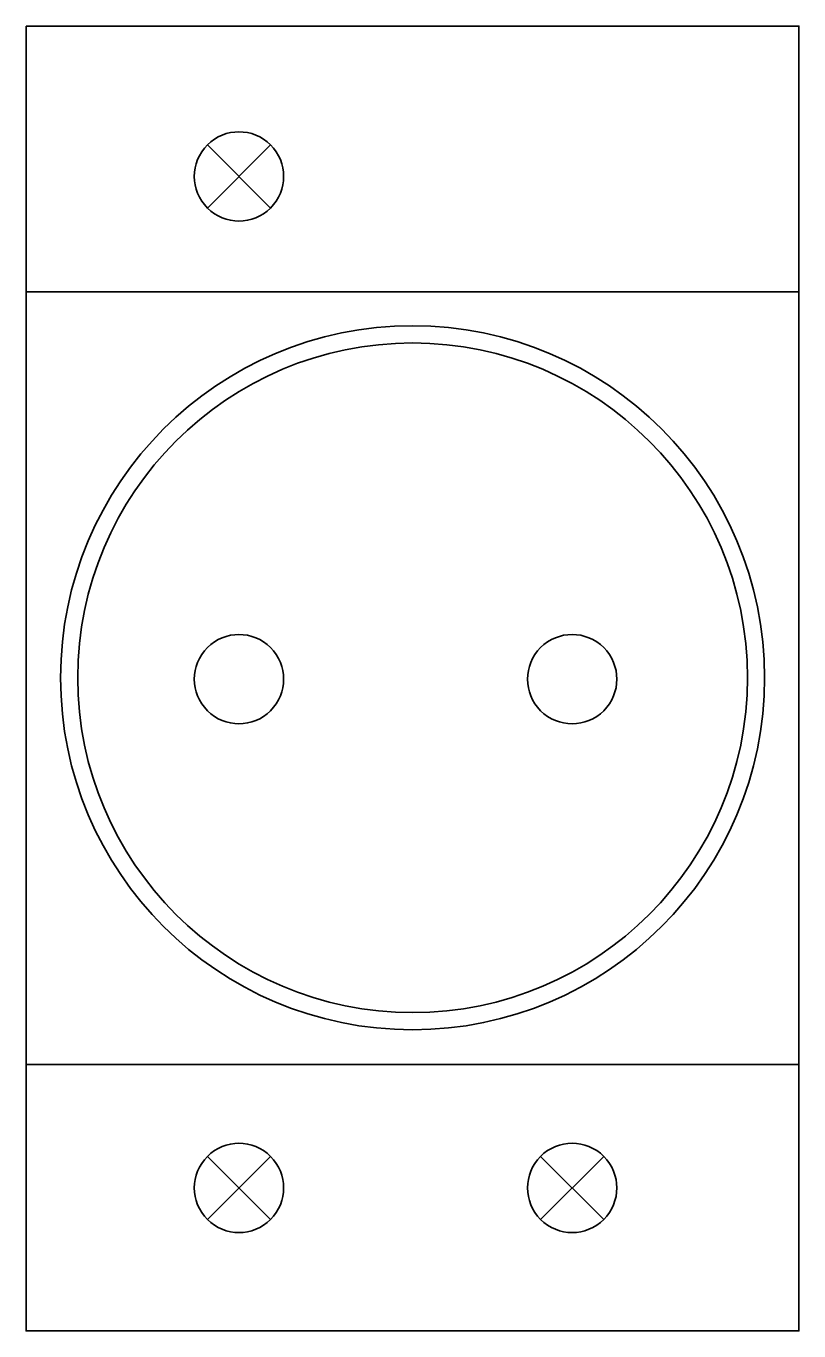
# Model space of a CAD drawing. Header units: inches. Extents: x 0.4 to 45.4, y -76.3 to -0.3.
import ezdxf

# ---------------------------------------------------------------- set-up
doc = ezdxf.new("R2010")
doc.units = ezdxf.units.IN
doc.header["$MEASUREMENT"] = 0
doc.layers.add('Layer 1', color=7, linetype='Continuous')

# ---------------------------------------------------------------- blocks, each defined once
blk = doc.blocks.new('block 4')
at = {"layer": 'Layer 1', "lineweight": 0}
blk.add_lwpolyline([(94.448, 0), (94.448, -76), (139.448, -76), (139.448, 0), (94.448, 0)], dxfattribs=at)
blk = doc.blocks.new('block 5')
at = {"layer": 'Layer 1', "color": 7, "lineweight": 35}
blk.add_lwpolyline([(94.448, 0), (94.448, -76), (139.448, -76), (139.448, 0), (94.448, 0)], dxfattribs=at)
blk = doc.blocks.new('block 3')
at = {"layer": 'Layer 1'}
for name in ['block 4', 'block 5']:
    blk.add_blockref(name, (0, 0), dxfattribs=at)
blk = doc.blocks.new('block 2')
at = {"layer": 'Layer 1', "color": 7, "lineweight": 35}
blk.add_lwpolyline([(139.448, -60.483), (94.448, -60.483), (94.448, -15.473), (139.448, -15.473), (139.448, -60.483)], dxfattribs=at)
at = {"layer": 'Layer 1'}
blk.add_blockref('block 3', (0, 0), dxfattribs=at)
blk = doc.blocks.new('block 11')
at = {"layer": 'Layer 1', "color": 7, "lineweight": 35}
for points in [[(105.005, -65.833), (108.682, -69.51)], [(105.005, -69.509), (108.681, -65.833)]]:
    blk.add_lwpolyline(points, dxfattribs=at)
blk = doc.blocks.new('block 10')
at = {"layer": 'Layer 1', "color": 7, "lineweight": 35}
blk.add_open_spline([(105.005, -69.51), (106.02, -70.525), (107.666, -70.525), (108.682, -69.51), (109.697, -68.494), (109.697, -66.848), (108.682, -65.833), (107.666, -64.817), (106.02, -64.817), (105.005, -65.833), (103.989, -66.848), (103.989, -68.494), (105.005, -69.51)], degree=3, knots=[0, 0, 0, 0, 1, 1, 1, 2, 2, 2, 3, 3, 3, 4, 4, 4, 4], dxfattribs=at)
at = {"layer": 'Layer 1'}
blk.add_blockref('block 11', (0, 0), dxfattribs=at)
blk = doc.blocks.new('block 9')
at = {"layer": 'Layer 1'}
blk.add_blockref('block 10', (0, 0), dxfattribs=at)
blk = doc.blocks.new('block 8')
at = {"layer": 'Layer 1'}
blk.add_blockref('block 9', (0, 0), dxfattribs=at)
blk = doc.blocks.new('block 7')
at = {"layer": 'Layer 1'}
blk.add_blockref('block 8', (0, 0), dxfattribs=at)
blk = doc.blocks.new('block 16')
at = {"layer": 'Layer 1', "color": 7, "lineweight": 35}
for points in [[(124.407, -65.833), (128.084, -69.51)], [(124.407, -69.509), (128.084, -65.833)]]:
    blk.add_lwpolyline(points, dxfattribs=at)
blk = doc.blocks.new('block 15')
at = {"layer": 'Layer 1', "color": 7, "lineweight": 35}
blk.add_open_spline([(124.407, -69.51), (125.423, -70.525), (127.069, -70.525), (128.084, -69.51), (129.1, -68.494), (129.1, -66.848), (128.084, -65.833), (127.069, -64.817), (125.423, -64.817), (124.407, -65.833), (123.392, -66.848), (123.392, -68.494), (124.407, -69.51)], degree=3, knots=[0, 0, 0, 0, 1, 1, 1, 2, 2, 2, 3, 3, 3, 4, 4, 4, 4], dxfattribs=at)
at = {"layer": 'Layer 1'}
blk.add_blockref('block 16', (0, 0), dxfattribs=at)
blk = doc.blocks.new('block 14')
at = {"layer": 'Layer 1'}
blk.add_blockref('block 15', (0, 0), dxfattribs=at)
blk = doc.blocks.new('block 13')
at = {"layer": 'Layer 1'}
blk.add_blockref('block 14', (0, 0), dxfattribs=at)
blk = doc.blocks.new('block 12')
at = {"layer": 'Layer 1'}
blk.add_blockref('block 13', (0, 0), dxfattribs=at)
blk = doc.blocks.new('block 6')
at = {"layer": 'Layer 1'}
for name in ['block 7', 'block 12']:
    blk.add_blockref(name, (0, 0), dxfattribs=at)
blk = doc.blocks.new('block 21')
at = {"layer": 'Layer 1', "color": 7, "lineweight": 35}
blk.add_open_spline([(105.005, -39.876), (106.02, -40.892), (107.666, -40.892), (108.682, -39.876), (109.697, -38.861), (109.697, -37.215), (108.682, -36.2), (107.666, -35.184), (106.02, -35.184), (105.005, -36.199), (103.989, -37.215), (103.989, -38.861), (105.005, -39.876)], degree=3, knots=[0, 0, 0, 0, 1, 1, 1, 2, 2, 2, 3, 3, 3, 4, 4, 4, 4], dxfattribs=at)
blk = doc.blocks.new('block 20')
at = {"layer": 'Layer 1'}
blk.add_blockref('block 21', (0, 0), dxfattribs=at)
blk = doc.blocks.new('block 19')
at = {"layer": 'Layer 1'}
blk.add_blockref('block 20', (0, 0), dxfattribs=at)
blk = doc.blocks.new('block 18')
at = {"layer": 'Layer 1'}
blk.add_blockref('block 19', (0, 0), dxfattribs=at)
blk = doc.blocks.new('block 25')
at = {"layer": 'Layer 1', "color": 7, "lineweight": 35}
blk.add_open_spline([(124.407, -39.876), (125.423, -40.892), (127.069, -40.892), (128.084, -39.876), (129.1, -38.861), (129.1, -37.215), (128.084, -36.2), (127.069, -35.184), (125.423, -35.184), (124.407, -36.199), (123.392, -37.215), (123.392, -38.861), (124.407, -39.876)], degree=3, knots=[0, 0, 0, 0, 1, 1, 1, 2, 2, 2, 3, 3, 3, 4, 4, 4, 4], dxfattribs=at)
blk = doc.blocks.new('block 24')
at = {"layer": 'Layer 1'}
blk.add_blockref('block 25', (0, 0), dxfattribs=at)
blk = doc.blocks.new('block 23')
at = {"layer": 'Layer 1'}
blk.add_blockref('block 24', (0, 0), dxfattribs=at)
blk = doc.blocks.new('block 22')
at = {"layer": 'Layer 1'}
blk.add_blockref('block 23', (0, 0), dxfattribs=at)
blk = doc.blocks.new('block 17')
at = {"layer": 'Layer 1'}
for name in ['block 18', 'block 22']:
    blk.add_blockref(name, (0, 0), dxfattribs=at)
blk = doc.blocks.new('block 31')
at = {"layer": 'Layer 1', "color": 7, "lineweight": 35}
for points in [[(105.005, -6.919), (108.682, -10.596)], [(105.005, -10.596), (108.681, -6.919)]]:
    blk.add_lwpolyline(points, dxfattribs=at)
blk = doc.blocks.new('block 30')
at = {"layer": 'Layer 1', "color": 7, "lineweight": 35}
blk.add_open_spline([(105.005, -10.596), (106.02, -11.611), (107.666, -11.611), (108.682, -10.596), (109.697, -9.58), (109.697, -7.934), (108.682, -6.919), (107.666, -5.904), (106.02, -5.904), (105.005, -6.919), (103.989, -7.934), (103.989, -9.58), (105.005, -10.596)], degree=3, knots=[0, 0, 0, 0, 1, 1, 1, 2, 2, 2, 3, 3, 3, 4, 4, 4, 4], dxfattribs=at)
at = {"layer": 'Layer 1'}
blk.add_blockref('block 31', (0, 0), dxfattribs=at)
blk = doc.blocks.new('block 29')
at = {"layer": 'Layer 1'}
blk.add_blockref('block 30', (0, 0), dxfattribs=at)
blk = doc.blocks.new('block 28')
at = {"layer": 'Layer 1'}
blk.add_blockref('block 29', (0, 0), dxfattribs=at)
blk = doc.blocks.new('block 27')
at = {"layer": 'Layer 1'}
blk.add_blockref('block 28', (0, 0), dxfattribs=at)
blk = doc.blocks.new('block 26')
at = {"layer": 'Layer 1'}
blk.add_blockref('block 27', (0, 0), dxfattribs=at)

msp = doc.modelspace()

# ---------------------------------------------------------------- linework, layer by layer
at = {"layer": 'Layer 1', "color": 7, "lineweight": 35}
for points in [[(22.906, -17.745), (11.585, -17.745), (2.406, -26.924), (2.406, -38.246), (2.406, -49.567), (11.585, -58.746), (22.906, -58.746), (34.228, -58.746), (43.406, -49.567), (43.406, -38.246), (43.406, -26.924), (34.228, -17.745), (22.906, -17.745)], [(22.907, -57.746), (12.154, -57.746), (3.406, -48.998), (3.406, -38.246), (3.406, -27.493), (12.154, -18.745), (22.907, -18.745), (33.659, -18.745), (42.407, -27.493), (42.407, -38.246), (42.407, -48.998), (33.659, -57.746), (22.907, -57.746)]]:
    msp.add_open_spline(points, degree=3, knots=[0, 0, 0, 0, 1, 1, 1, 2, 2, 2, 3, 3, 3, 4, 4, 4, 4], dxfattribs=at)

# ---------------------------------------------------------------- block references
at = {"layer": 'Layer 1'}
for name in ['block 2', 'block 26', 'block 17', 'block 6']:
    msp.add_blockref(name, (-94.047, -0.288), dxfattribs=at)

doc.saveas('drawing.dxf')
